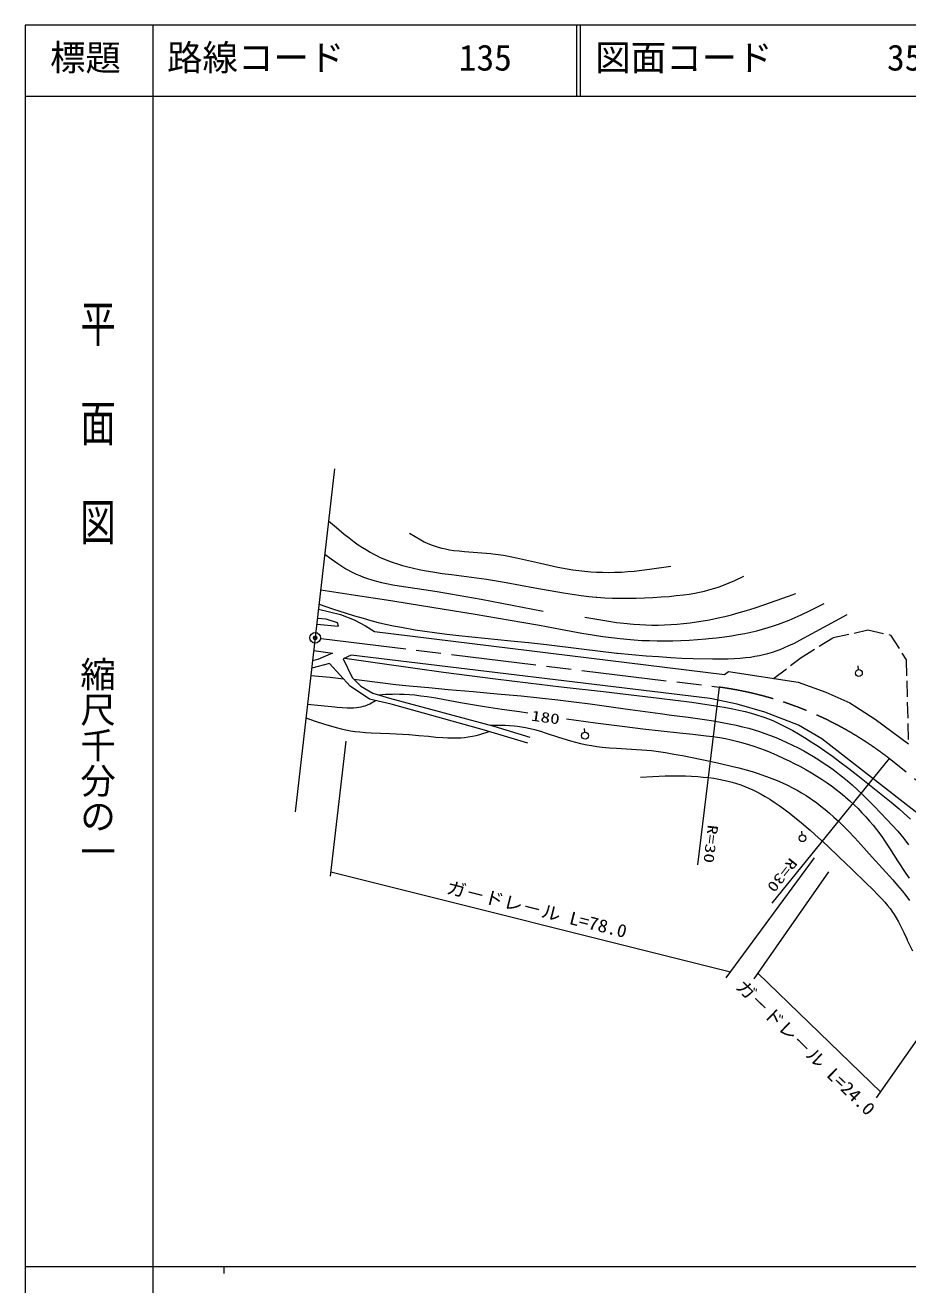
# Model space of a CAD drawing. Units: millimetres, scale not verified. Extents: x 40000 to 680000, y 20000 to 380000.
# Drawn here: x 40000 to 164450, y 202409 to 380000 of the extents above; entities that cross this region are included whole.
import ezdxf
from ezdxf.enums import TextEntityAlignment as Align

# ---------------------------------------------------------------- set-up
doc = ezdxf.new("R2010")
doc.units = ezdxf.units.MM
doc.header["$LTSCALE"] = 1000
doc.header["$PDMODE"] = 32
doc.header["$PDSIZE"] = 500
doc.linetypes.add('CHAIN', pattern=[18.5, 12, -1.5, 3.5, -1.5])
doc.linetypes.add('USER1', pattern=[3, 2.25, -0.75])
for name, color, linetype, lineweight in [('M-BGD', 7, 'Continuous', 13), ('M-BMK', 2, 'Continuous', 13), ('M-BMK-SRVR', 3, 'Continuous', 13), ('M-STR-HTXT', 7, 'Continuous', 13), ('M-TTL', 2, 'Continuous', 13), ('M-TTL-BAND', 7, 'Continuous', 13), ('M-TTL-LINE', 7, 'Continuous', 13)]:
    doc.layers.add(name, color=color, linetype=linetype, lineweight=lineweight)
doc.layers.add('M-OTRS', color=6, linetype='Continuous')
doc.layers.add('M-TTL-TXT', color=7, linetype='Continuous')
doc.styles.add('@ＭＳ ゴシック', font='')
doc.styles.add('ＭＳ ゴシック', font='')
doc.styles.get('@ＭＳ ゴシック').set_extended_font_data('@MS Gothic')
doc.styles.get('ＭＳ ゴシック').set_extended_font_data('MS Gothic')

# ---------------------------------------------------------------- blocks, each defined once
blk = doc.blocks.new('BUHIN15')
at = {"color": 6, "linetype": 'Continuous', "lineweight": 13}
blk.add_circle((0, 0), 50, dxfattribs=at)
blk = doc.blocks.new('BUHIN4')
at = {"color": 3, "linetype": 'Continuous', "lineweight": 13}
for radius in [750, 22.5]:
    blk.add_circle((0, 0), radius, dxfattribs=at)
blk = doc.blocks.new('BUHIN6')
at = {"color": 7, "linetype": 'Continuous', "lineweight": 13}
blk.add_line((119, 195), (390, 641), dxfattribs=at)
blk.add_circle((-137, -224), 484, dxfattribs=at)

msp = doc.modelspace()

# ---------------------------------------------------------------- linework, layer by layer
at = {"layer": 'M-BGD'}
for p, q in [((81351, 297666), (84448, 296903)), ((84448, 296903), (86383, 296167)), ((81107, 295539), (84159, 295289)), ((82435, 296244), (81202, 296371)), ((84053, 295717), (82435, 296244)), ((84159, 295289), (84053, 295717)), ((86383, 296167), (87986, 295329)), ((87986, 295329), (89247, 294512)), ((89247, 294512), (138609, 288475)), ((80684, 291851), (83310, 291477)), ((83310, 291477), (81998, 290877)), ((82885, 290003), (80396, 289344)), ((81253, 290587), (80517, 290402)), ((81998, 290877), (81253, 290587)), ((85808, 286819), (82885, 290003)), ((85974, 291187), (84849, 290671)), ((84849, 290671), (86094, 288037)), ((136591, 285058), (85974, 291187)), ((86094, 288037), (87331, 286808)), ((138609, 288475), (139185, 288872)), ((139185, 288872), (148977, 287392)), ((88527, 284985), (85808, 286819)), ((87331, 286808), (89039, 285838)), ((148977, 287392), (152889, 285967)), ((152889, 285967), (156297, 284479)), ((91626, 284269), (88527, 284985)), ((89039, 285838), (91363, 285139)), ((91363, 285139), (106100, 281167)), ((104759, 280590), (91626, 284269)), ((140411, 284260), (136591, 285058)), ((144308, 283127), (140411, 284260)), ((156297, 284479), (159853, 282154)), ((149040, 281335), (144308, 283127)), ((106100, 281167), (111173, 279639)), ((152325, 279371), (149040, 281335)), ((159853, 282154), (164524, 278684)), ((110884, 278791), (104759, 280590)), ((165898, 268805), (152325, 279371))]:
    msp.add_line(p, q, dxfattribs=at)
at = {"layer": 'M-BGD', "linetype": 'USER1'}
for p, q in [((149394, 290858), (153937, 293665)), ((153937, 293665), (158823, 294733)), ((158823, 294733), (162027, 294022)), ((162027, 294022), (164220, 290540)), ((145533, 287912), (149394, 290858)), ((164220, 290540), (164524, 278684))]:
    msp.add_line(p, q, dxfattribs=at)
at = {"layer": 'M-BGD'}
for points in [[(82780, 310114), (83877, 309178), (84991, 308255), (85677, 307710), (86379, 307179), (86970, 306755), (87569, 306350), (88103, 306013), (88653, 305689), (88988, 305504), (89518, 305230), (90066, 304970), (90640, 304720), (91232, 304484), (91869, 304254), (92514, 304041), (93224, 303829), (93943, 303636), (94747, 303443), (95570, 303265), (96529, 303081), (97497, 302916), (98805, 302718), (100121, 302538), (105031, 301897), (106435, 301679), (107830, 301442), (111874, 300694), (115892, 299970), (117138, 299773), (118388, 299595), (119453, 299463), (120523, 299350), (120622, 299341), (121708, 299276), (122795, 299232), (123903, 299206), (125023, 299201), (126163, 299215), (127314, 299250), (128486, 299306), (129658, 299382), (130780, 299474), (131791, 299572), (132799, 299690), (133603, 299803), (134403, 299936), (135100, 300071), (135791, 300226), (136409, 300384), (137030, 300564), (137220, 300624), (137843, 300834), (138469, 301067), (139265, 301390), (140055, 301731), (141316, 302301)], [(94193, 308365), (94982, 307895), (95785, 307439), (96279, 307180), (96780, 306940), (97361, 306696), (97796, 306540), (98247, 306399), (98741, 306268), (99242, 306156), (99826, 306047), (100417, 305958), (101173, 305869), (101946, 305797), (103797, 305667), (105657, 305515), (105938, 305484), (106698, 305386), (107463, 305267), (108371, 305103), (109273, 304920), (110960, 304539), (112651, 304137), (113876, 303853), (115114, 303586), (116410, 303343), (117229, 303214), (118062, 303104), (118899, 303014), (119738, 302944), (120578, 302894), (121420, 302864), (122262, 302854), (123104, 302865), (124074, 302902), (124961, 302959), (125857, 303036), (126939, 303153), (128019, 303290), (131025, 303732)], [(82240, 305413), (83147, 304755), (84070, 304110), (84638, 303736), (85223, 303375), (86186, 302846), (86675, 302610), (87182, 302390), (87724, 302176), (88283, 301978), (88897, 301783), (89520, 301606), (90227, 301427), (90952, 301265), (91843, 301090), (92742, 300933), (96197, 300423), (98082, 300140), (99965, 299837), (102133, 299466), (104289, 299077), (107197, 298526), (110102, 297956), (113041, 297368)], [(81666, 300414), (86596, 299648), (91534, 298877), (94141, 298468), (98801, 297727), (103458, 296967), (106750, 296411), (110040, 295835), (112499, 295388), (115499, 294830), (118501, 294292), (119970, 294049), (121453, 293824), (122672, 293659), (123903, 293512), (124839, 293415), (125884, 293333), (126940, 293271), (128018, 293227), (129097, 293204), (130208, 293200), (131319, 293216), (132460, 293253), (133602, 293310), (134774, 293389), (135956, 293489), (136357, 293527), (137467, 293646), (138584, 293785), (139569, 293927), (140550, 294089), (141447, 294257), (142339, 294444), (143157, 294635), (143979, 294848), (144737, 295065), (145498, 295303), (146204, 295545), (146951, 295823), (147700, 296123), (148571, 296496), (149435, 296888), (150663, 297475), (151884, 298080), (152637, 298459)], [(81434, 298385), (83346, 297733), (85264, 297099), (86446, 296729), (87644, 296375), (88742, 296072), (89778, 295809), (90819, 295566), (91933, 295326), (93052, 295107), (94992, 294769), (96347, 294563), (97714, 294375), (99430, 294163), (101159, 293969), (108482, 293217), (110986, 292955), (113488, 292674), (118438, 292082), (123406, 291481), (123496, 291470), (125528, 291275), (127571, 291100), (129300, 290970), (131042, 290859), (132609, 290779), (134182, 290719), (136922, 290666), (138025, 290666), (139138, 290686), (139977, 290719), (140822, 290773), (141543, 290838), (142259, 290922), (142901, 291018), (143538, 291133), (144120, 291258), (144697, 291402), (145353, 291595), (145907, 291782), (146455, 291989), (147071, 292244), (147690, 292523), (148456, 292894), (149215, 293285), (150948, 294222), (155893, 296903)], [(118922, 296534), (120608, 296238), (122305, 295960), (123353, 295808), (124404, 295676), (125786, 295540), (126644, 295482), (127504, 295444), (128376, 295426), (129258, 295427), (130151, 295449), (131043, 295492), (131945, 295555), (132845, 295638), (133753, 295742), (134669, 295867), (135581, 296012), (136499, 296178), (137696, 296427), (138651, 296649), (139600, 296891), (140650, 297181), (141694, 297490), (142914, 297875), (144138, 298281), (145876, 298887), (147618, 299515), (148662, 299896)], [(85089, 290781), (90024, 290056), (94972, 289344), (98993, 288787), (102662, 288301), (106333, 287836), (110939, 287275), (115556, 286734), (121549, 286051), (125464, 285606), (129378, 285142), (131677, 284851), (133987, 284537), (137332, 284037), (138540, 283835), (139755, 283612), (140628, 283432), (141506, 283231), (142242, 283044), (142981, 282834), (144155, 282450), (144788, 282211), (145414, 281953), (146088, 281652), (146754, 281333), (147484, 280959), (148215, 280561), (149060, 280077), (149896, 279574), (150842, 278983), (151810, 278340), (152772, 277678), (153836, 276919), (154886, 276145), (156140, 275193), (157384, 274223), (160929, 271376), (162082, 270455), (163221, 269520), (163802, 269018), (164367, 268503), (164813, 268071)], [(80276, 288297), (82996, 288058), (84877, 287833)], [(86318, 287814), (90419, 287273), (92276, 287058), (94134, 286863), (96891, 286601), (99649, 286359), (103175, 286057), (106550, 285752), (109923, 285428), (115103, 284888), (117381, 284610), (119656, 284312), (124591, 283629), (129554, 282948), (131129, 282745), (133468, 282438), (135804, 282111), (137032, 281919), (138255, 281707), (139256, 281515), (140263, 281302), (141147, 281094), (142026, 280868), (143549, 280419), (144313, 280158), (145072, 279878), (145842, 279572), (146615, 279244), (147399, 278888), (148185, 278510), (148988, 278100), (149783, 277673), (150359, 277348), (151135, 276890), (151909, 276410), (152655, 275923), (153389, 275421), (154104, 274908), (154806, 274378), (155230, 274046), (155923, 273471), (156603, 272882), (157344, 272211), (158071, 271525), (158900, 270713), (159722, 269879), (161480, 268024), (162266, 267194), (163043, 266344), (163481, 265838), (163909, 265312), (164552, 264434)], [(79816, 284287), (81717, 284074), (83645, 283879), (84000, 283847), (84692, 283790), (85395, 283753), (85852, 283748), (86315, 283763), (86693, 283794), (87066, 283845), (87386, 283907), (87709, 283992), (87925, 284061), (88247, 284185), (88572, 284333), (89415, 284780)], [(89842, 285596), (90819, 285659), (91794, 285702), (92123, 285708), (92790, 285705), (93457, 285682), (94193, 285635), (94938, 285567), (95802, 285466), (96674, 285343), (97893, 285146), (99120, 284927), (101374, 284510), (103065, 284216), (104755, 283943), (107216, 283573), (109686, 283221), (110852, 283058)], [(79591, 282334), (80906, 281881), (82223, 281448), (83037, 281201), (83854, 280973), (84539, 280803), (85227, 280652), (85869, 280532), (86524, 280433), (87183, 280353), (87982, 280279), (88785, 280225), (91433, 280123), (94103, 280001), (94154, 279997), (95497, 279878), (96850, 279738), (97878, 279638), (98901, 279558), (99591, 279523), (100279, 279508), (100854, 279514), (101437, 279541), (101948, 279583), (102457, 279646), (103061, 279750), (103584, 279866), (104105, 280003), (105411, 280399)], [(105556, 281314), (106602, 281317), (107654, 281300), (108293, 281271), (108938, 281221), (109422, 281167), (109982, 281084), (110539, 280982), (111180, 280841), (111818, 280680), (112645, 280447), (113480, 280191), (115192, 279634), (116909, 279097), (117613, 278901), (118320, 278724), (118534, 278675), (119188, 278541), (119845, 278428), (120605, 278318), (121377, 278227), (122381, 278134), (123389, 278061), (125511, 277936), (127642, 277791), (128290, 277731), (129279, 277601), (130266, 277451), (131466, 277246), (132673, 277019), (136545, 276217), (138061, 275892), (139572, 275547), (140601, 275293), (141635, 275017), (142500, 274766), (143369, 274493), (143731, 274373), (144515, 274094), (145292, 273796), (146035, 273490), (146770, 273166), (147469, 272836), (148168, 272483), (148830, 272128), (149481, 271755), (150104, 271375), (150716, 270979), (151021, 270771), (151605, 270353), (152184, 269913), (152790, 269427), (153391, 268918), (154033, 268347), (154669, 267754), (155379, 267062), (156083, 266348), (156962, 265422), (157828, 264482), (159414, 262715), (160886, 261109), (162342, 259489), (163000, 258726), (163649, 257943), (164170, 257285), (164675, 256614)], [(116318, 282223), (120433, 281660), (124554, 281116), (127105, 280799), (129660, 280501), (132262, 280223), (134136, 280036), (136017, 279827), (136978, 279700), (137944, 279553), (138739, 279413), (139529, 279252), (139743, 279205), (140479, 279029), (141210, 278833), (141975, 278606), (142734, 278360), (143527, 278082), (144323, 277781), (145159, 277442), (145999, 277081), (146896, 276672), (147795, 276240), (148336, 275970), (149211, 275515), (150076, 275042), (150860, 274592), (151641, 274119), (152351, 273667), (153058, 273194), (153703, 272738), (154343, 272260), (154940, 271791), (155523, 271306), (155674, 271176), (156275, 270646), (156863, 270100), (157429, 269548), (157988, 268974), (158526, 268393), (159048, 267800), (159549, 267200), (160041, 266580), (160768, 265598), (161322, 264799), (161864, 263980), (163014, 262185), (164179, 260404), (164651, 259723)], [(126774, 274001), (128515, 274084), (130260, 274146), (131340, 274165), (132422, 274165), (133105, 274152), (133971, 274120), (134838, 274068), (135613, 274003), (136395, 273916), (137103, 273819), (137807, 273701), (138456, 273573), (139099, 273426), (139698, 273270), (140298, 273091), (140901, 272889), (141458, 272680), (142017, 272448), (142595, 272186), (143165, 271905), (143763, 271587), (144352, 271251), (144985, 270866), (145609, 270463), (146291, 269996), (146963, 269511), (147731, 268931), (148489, 268333), (149455, 267539), (150407, 266731), (150668, 266506), (151874, 265419), (153058, 264325), (154781, 262696), (156494, 261048), (158607, 259007), (159453, 258190), (160285, 257359), (160760, 256857), (161227, 256335), (161591, 255900), (161945, 255445), (162207, 255083), (162510, 254629), (162796, 254164), (163116, 253602), (163424, 253019), (163876, 252102), (164316, 251164), (164375, 251037)], [(165136, 249456), (164375, 251037)]]:
    msp.add_lwpolyline(points, dxfattribs=at)
at = {"layer": 'M-BMK'}
for p, q in [((83624, 317468), (78070, 269080)), ((137835, 286671), (134775, 261605)), ((161820, 276621), (145292, 256216))]:
    msp.add_line(p, q, dxfattribs=at)
at = {"layer": 'M-BMK', "linetype": 'CHAIN'}
for p, q in [((81744, 293519), (137835, 286671)), ((174696, 266192), (161820, 276621))]:
    msp.add_line(p, q, dxfattribs=at)
msp.add_arc((131170, 237117), 50000, 52.1922, 82.33898, dxfattribs=at)
at = {"layer": 'M-OTRS'}
msp.add_point((80887, 293623), dxfattribs=at)
at = {"layer": 'M-STR-HTXT'}
for p, q in [((85203, 279038), (83019, 260005)), ((138850, 245712), (151270, 262628)), ((83092, 260646), (139442, 246518)), ((153245, 260642), (142746, 245541)), ((143317, 246362), (160626, 229578)), ((160055, 228757), (169640, 242543))]:
    msp.add_line(p, q, dxfattribs=at)
at = {"layer": 'M-TTL'}
for p, q in [((40000, 380000), (40000, 20000)), ((680000, 380000), (40000, 380000))]:
    msp.add_line(p, q, dxfattribs=at)
at = {"layer": 'M-TTL-BAND'}
for p, q in [((58000, 370000), (58000, 20000)), ((40000, 205000), (579000, 205000)), ((68000, 205000), (68000, 204000))]:
    msp.add_line(p, q, dxfattribs=at)
at = {"layer": 'M-TTL-LINE'}
for p, q in [((58000, 380000), (58000, 370000)), ((117750, 380000), (117750, 370000)), ((118250, 380000), (118250, 370000)), ((40000, 370000), (680000, 370000))]:
    msp.add_line(p, q, dxfattribs=at)

# ---------------------------------------------------------------- block references
at = {"layer": 'M-BGD', "rotation": 36.16667}
for p in [(157524, 288925), (118922, 280093), (149579, 265639)]:
    msp.add_blockref('BUHIN6', p, dxfattribs=at)
at = {"layer": 'M-BMK-SRVR', "rotation": 36.16667}
msp.add_blockref('BUHIN4', (80887, 293624), dxfattribs=at)
at = {"layer": 'M-OTRS', "rotation": 293.5}
msp.add_blockref('BUHIN15', (80887, 293624), dxfattribs=at)

# ---------------------------------------------------------------- texts
at = {"layer": 'M-BGD', "style": 'ＭＳ ゴシック', "width": 1.35}
for s, rotation, p in [('180', 352.3, (111204, 281522)), ('R=30', 263.2, (135832, 267370)), ('R=30', 231.6, (147505, 262999))]:
    msp.add_text(s, height=1466, rotation=rotation, dxfattribs=at).set_placement(p, align=Align.BOTTOM_LEFT)
at = {"layer": 'M-STR-HTXT', "style": 'ＭＳ ゴシック', "width": 1.1}
for s, rotation, p in [('ガ－ドレ－ル L=78.0', 345.9, (99121, 257117)), ('ガ－ドレ－ル L=24.0', 315.8, (139661, 243922))]:
    msp.add_text(s, height=1833, rotation=rotation, dxfattribs=at).set_placement(p, align=Align.BOTTOM_LEFT)
at = {"layer": 'M-TTL-BAND', "style": '@ＭＳ ゴシック', "width": 1.4}
msp.add_text('平  面  図', height=3666, rotation=270, dxfattribs=at).set_placement((47277, 341475), align=Align.BOTTOM_LEFT)
at = {"layer": 'M-TTL-BAND', "style": '@ＭＳ ゴシック'}
msp.add_text('縮尺千分の一', height=3666, rotation=270, dxfattribs=at).set_placement((47277, 291030), align=Align.BOTTOM_LEFT)
at = {"layer": 'M-TTL-TXT', "style": 'ＭＳ ゴシック'}
for s, p in [('標題', (43500, 372500)), ('路線コード', (60000, 372500)), ('135', (101142, 372500)), ('図面コード', (120380, 372500)), ('35-0', (161521, 372500))]:
    msp.add_text(s, height=3666, dxfattribs=at).set_placement(p, align=Align.BOTTOM_LEFT)

doc.saveas('drawing.dxf')
